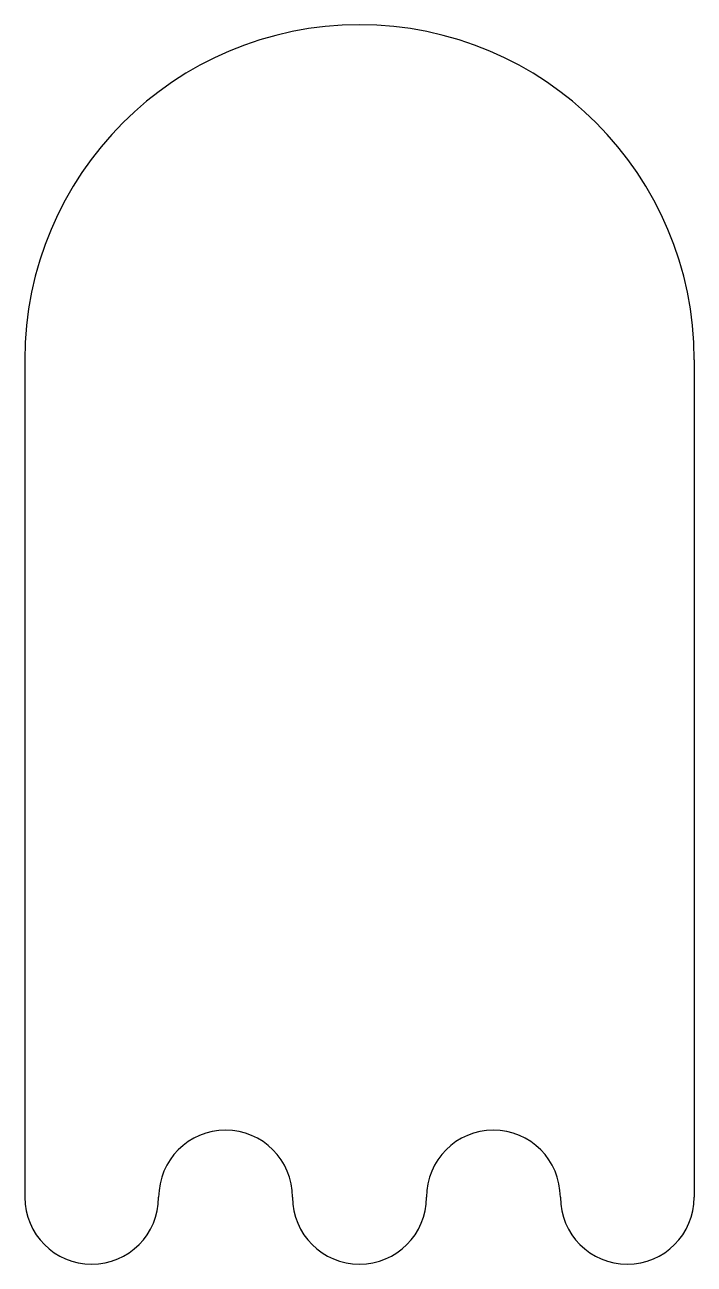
# Model space of a CAD drawing. Header units: millimetres. Extents: x -30 to 30, y -56 to 55.
import ezdxf

# ---------------------------------------------------------------- set-up
doc = ezdxf.new("R2010")
doc.units = ezdxf.units.MM
doc.layers.get('0').update_dxf_attribs({"linetype": 'CONTINUOUS'})

msp = doc.modelspace()

# ---------------------------------------------------------------- linework, layer by layer
for p, q in [((-30, 25), (-30, -50)), ((30, 25), (30, -50))]:
    msp.add_line(p, q)
for centre, radius, start, end in [((0, 25), 30, 0, 180), ((-12, -50), 6, 0, 180), ((12, -50), 6, 0, 180), ((-24, -50), 6, 180, 360), ((0, -50), 6, 180, 360), ((24, -50), 6, 180, 360)]:
    msp.add_arc(centre, radius, start, end)

doc.saveas('drawing.dxf')
